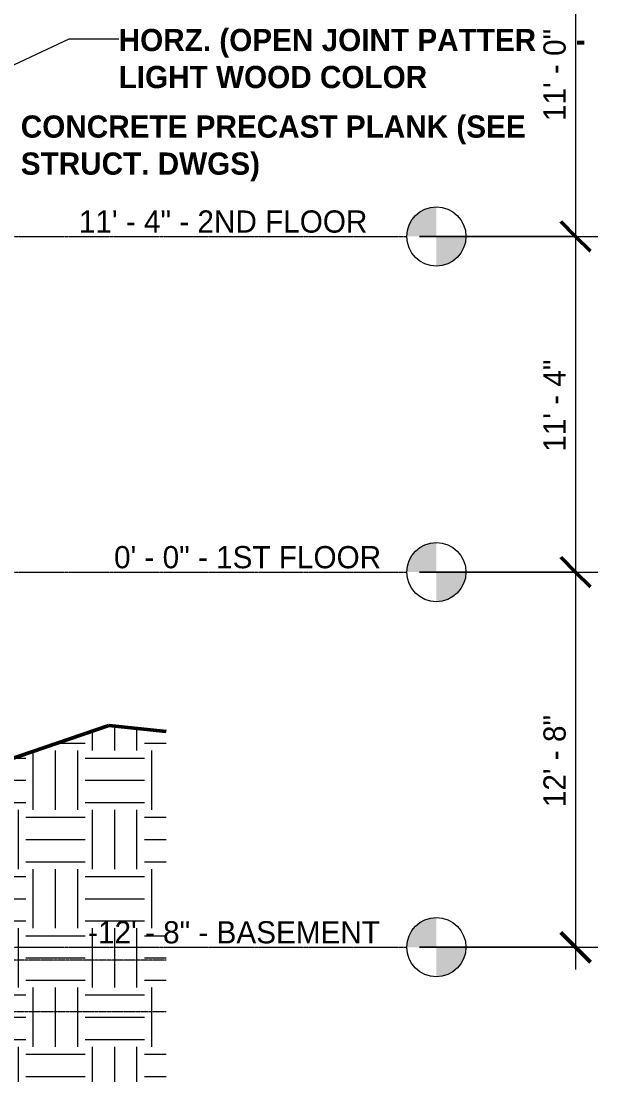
# Model space of a CAD drawing. Header units: inches. Extents: x -4168 to 1483, y -300 to 637.
# Drawn here: x 1249.3 to 1483, y -206.5 to 223.2 of the extents above; entities that cross this region are included whole.
import ezdxf

# ---------------------------------------------------------------- set-up
doc = ezdxf.new("R2010")
doc.units = ezdxf.units.IN
doc.header["$MEASUREMENT"] = 0
doc.linetypes.add('Aligning Line 1_8_', pattern=[0.25, 0.125, -0.125])
doc.linetypes.add('Grid Line 1_2_', pattern=[0.875, 0.5, -0.125, 0.125, -0.125])
for name, color, linetype, lineweight in [('0-5', 170, 'Continuous', 5), ('A-ANNO-DIMS', 211, 'Continuous', 9), ('A-ANNO-DIMS-96', 211, 'Continuous', 9), ('A-FLOR-LEVL', 51, 'Continuous', 9), ('A-FLOR-LEVL-1', 51, 'Grid Line 1_2_', 9), ('C-TOPO', 7, 'Continuous', 9), ('C-TOPO-1', 55, 'Continuous', 9), ('C-TOPO-2', 7, 'Continuous', 50), ('G-ANNO-SYMB', 111, 'Aligning Line 1_8_', 9), ('G-ANNO-TEXT', 231, 'Continuous', 9)]:
    doc.layers.add(name, color=color, linetype=linetype, lineweight=lineweight)
doc.styles.add('Century Gothic', font='ufonts.com_century-gothic.ttf', dxfattribs={"height": 9})
doc.styles.add('Century Gothic_B', font='GOTHICB.TTF', dxfattribs={"height": 9})
doc.dimstyles.new('OD__1_8__Tol__', dxfattribs={"dimscale": 12, "dimtxt": 9.397514, "dimasz": 1, "dimexe": 0.75, "dimexo": 0.5, "dimgap": 0.125, "dimtad": 1, "dimdec": 3, "dimrnd": 0.125, "dimzin": 3, "dimdsep": 46, "dimlunit": 4, "dimtxsty": 'Century Gothic', "dimblk1": 'OBLIQUE', "dimblk2": 'OBLIQUE', "dimsah": 1, "dimcen": 0.09, "dimdle": 0.75, "dimazin": 0, "dimtfac": 1, "dimtdec": 4, "dimtix": 1, "dimtmove": 0, "dimatfit": 3, "dimfxl": 1, "dimtvp": 1, "dimtfill": 1, "dimfrac": 2, "dimtolj": 1, "dimtzin": 0, "dimarcsym": 2})

# ---------------------------------------------------------------- blocks, each defined once
blk = doc.blocks.new('CTR  - Topography_rvt-2-BUILDING SECTION - EAST_WEST AT RAMP - LOOKING SOUTH')
at = {"layer": 'C-TOPO'}
h = blk.add_hatch(dxfattribs=at)
h.set_pattern_fill('FP_29', color=256, style=0, pattern_type=2)
h.set_pattern_definition([(0, (-10964.796, 146.633), (24, 24), [24, -24]), (0, (-10964.796, 155.633), (24, 24), [24, -24]), (0, (-10964.796, 164.633), (24, 24), [24, -24]), (90, (-10961.796, 167.633), (-24, 24), [24, -24]), (90, (-10952.796, 167.633), (-24, 24), [24, -24]), (90, (-10943.796, 167.633), (-24, 24), [24, -24])])
h.paths.add_polyline_path([(-9881.86, -206.53), (-9756.48, -206.53), (-9756.48, -64.62), (-9779.8, -62.21), (-9842.41, -83.62), (-9881.86, -80.2), (-9889.19, -69.9), (-9889.19, -158), (-9883.19, -158), (-9883.19, -170), (-9895.19, -170), (-9895.19, -206.53), (-9883.19, -206.53)], flags=0)
at = {"layer": 'C-TOPO-1'}
for p in [(-9842.41, -83.62), (-9756.48, -64.62)]:
    blk.add_line(p, (-9779.8, -62.21), dxfattribs=at)
at = {"layer": 'C-TOPO-2'}
for p, q in [((-9842.41, -83.62), (-9779.8, -62.21)), ((-9779.8, -62.21), (-9756.48, -64.62))]:
    blk.add_line(p, q, dxfattribs=at)
blk = doc.blocks.new('Level - Level Head - Circle-50818-BUILDING SECTION - EAST_WEST AT RAMP - LOOKING SOUTH')
at = {"layer": 'A-FLOR-LEVL'}
h = blk.add_hatch(color=256, dxfattribs=at)
edge = h.paths.add_edge_path(flags=0)
edge.add_line((-9647.01, 0), (-9659.01, 0))
edge.add_arc((-9647.01, 0), 12, 90, 180, ccw=False)
edge.add_line((-9647.01, 12), (-9647.01, 0))
h = blk.add_hatch(color=256, dxfattribs=at)
edge = h.paths.add_edge_path(flags=0)
edge.add_line((-9647.01, -12), (-9647.01, 0))
edge.add_line((-9647.01, 0), (-9635.01, 0))
edge.add_arc((-9647.01, 0), 12, 270, 360, ccw=False)
blk.add_circle((-9647.01, 0), 12, dxfattribs=at)
blk = doc.blocks.new('DIMBLOCK6-BUILDING SECTION - EAST_WEST AT RAMP - LOOKING SOUTH')
at = {"layer": 'A-ANNO-DIMS-96', "lineweight": 50}
for p, q in [((1473.98, 268), (1467.98, 274)), ((1473.98, 268), (1479.98, 262)), ((1473.98, 136), (1467.98, 142)), ((1473.98, 136), (1479.98, 130))]:
    blk.add_line(p, q, dxfattribs=at)
at = {"layer": 'A-ANNO-DIMS-96'}
for p, q in [((1410.79, 268), (1482.98, 268)), ((1473.98, 268), (1410.79, 268)), ((1473.98, 268), (1473.98, 136)), ((1410.79, 136), (1482.98, 136)), ((1473.98, 136), (1410.79, 136))]:
    blk.add_line(p, q, dxfattribs=at)
at = {"layer": 'A-ANNO-DIMS-96', "color": 0, "insert": (1460.95, 182.76), "char_height": 9, "width": 46.1821, "attachment_point": 1, "rotation": 90, "line_spacing_factor": 0.984502, "style": 'Century Gothic', "bg_fill": 3, "box_fill_scale": 1.25, "bg_fill_color": 256, "bg_fill_true_color": 13158600, "bg_fill_transparency": 0}
blk.add_mtext('11\' - 0"', dxfattribs=at)
blk = doc.blocks.new('_Oblique')
at = {"color": 0, "linetype": 'ByBlock', "lineweight": -2}
blk.add_line((-0.5, -0.5), (0.5, 0.5), dxfattribs=at)
blk = doc.blocks.new('DIMBLOCK7-BUILDING SECTION - EAST_WEST AT RAMP - LOOKING SOUTH')
at = {"layer": 'A-ANNO-DIMS-96', "lineweight": 50}
for p, q in [((1473.98, 136), (1467.98, 142)), ((1473.98, 136), (1479.98, 130)), ((1473.98, 0), (1467.98, 6)), ((1473.98, 0), (1479.98, -6))]:
    blk.add_line(p, q, dxfattribs=at)
at = {"layer": 'A-ANNO-DIMS-96'}
for p, q in [((1410.79, 136), (1482.98, 136)), ((1473.98, 136), (1410.79, 136)), ((1473.98, 136), (1473.98, 0)), ((1410.79, 0), (1482.98, 0)), ((1473.98, 0), (1410.79, 0))]:
    blk.add_line(p, q, dxfattribs=at)
at = {"layer": 'A-ANNO-DIMS-96', "color": 0, "insert": (1460.95, 48.76), "char_height": 9, "width": 46.1821, "attachment_point": 1, "rotation": 90, "line_spacing_factor": 0.984502, "style": 'Century Gothic', "bg_fill": 3, "box_fill_scale": 1.25, "bg_fill_color": 256, "bg_fill_true_color": 13158600, "bg_fill_transparency": 0}
blk.add_mtext('11\' - 4"', dxfattribs=at)
blk = doc.blocks.new('DIMBLOCK8-BUILDING SECTION - EAST_WEST AT RAMP - LOOKING SOUTH')
at = {"layer": 'A-ANNO-DIMS-96', "lineweight": 50}
for p, q in [((1473.98, 0), (1467.98, 6)), ((1473.98, 0), (1479.98, -6)), ((1473.98, -152), (1467.98, -146)), ((1473.98, -152), (1479.98, -158))]:
    blk.add_line(p, q, dxfattribs=at)
at = {"layer": 'A-ANNO-DIMS-96'}
for p, q in [((1410.79, 0), (1482.98, 0)), ((1473.98, 0), (1410.79, 0)), ((1473.98, 0), (1473.98, -161)), ((1410.79, -152), (1482.98, -152)), ((1473.98, -152), (1410.79, -152))]:
    blk.add_line(p, q, dxfattribs=at)
at = {"layer": 'A-ANNO-DIMS-96', "color": 0, "insert": (1460.95, -95.24), "char_height": 9, "width": 46.1821, "attachment_point": 1, "rotation": 90, "line_spacing_factor": 0.984502, "style": 'Century Gothic', "bg_fill": 3, "box_fill_scale": 1.25, "bg_fill_color": 256, "bg_fill_true_color": 13158600, "bg_fill_transparency": 0}
blk.add_mtext('12\' - 8"', dxfattribs=at)

msp = doc.modelspace()

# ---------------------------------------------------------------- linework, layer by layer
at = {"layer": 'A-FLOR-LEVL-1'}
for p, q in [((-1138.4549, 136), (1405.5613, 136)), ((-1138.4549, 0), (1405.5613, 0)), ((-1138.4549, -152), (1405.5613, -152))]:
    msp.add_line(p, q, dxfattribs=at)
at = {"layer": 'G-ANNO-SYMB'}
for p, q in [((1308.0882, -157.3105), (-1215.5758, -157.3105)), ((1308.0882, -178.2392), (-1215.5758, -178.2392))]:
    msp.add_line(p, q, dxfattribs=at)
at = {"layer": 'G-ANNO-TEXT'}
for p, q in [((1138.5996, 154.7023), (1268.6903, 216.0978)), ((1268.6903, 216.0978), (1288.8245, 216.0978))]:
    msp.add_line(p, q, dxfattribs=at)

# ---------------------------------------------------------------- block references
at = {"layer": '0-5'}
msp.add_blockref('CTR  - Topography_rvt-2-BUILDING SECTION - EAST_WEST AT RAMP - LOOKING SOUTH', (11064.5668, 0), dxfattribs=at)
at = {"layer": 'A-FLOR-LEVL'}
for p in [(11064.5668, 136), (11064.5668, 0), (11064.5668, -152)]:
    msp.add_blockref('Level - Level Head - Circle-50818-BUILDING SECTION - EAST_WEST AT RAMP - LOOKING SOUTH', p, dxfattribs=at)

# ---------------------------------------------------------------- texts
at = {"layer": 'A-FLOR-LEVL', "char_height": 9, "attachment_point": 1, "style": 'Century Gothic'}
for s, insert, width in [('11\' - 4" - 2ND FLOOR', (1272.6993, 146.5508), 147.258), ('0\' - 0" - 1ST FLOOR', (1286.9481, 10.5508), 129.987), ('-12\' - 8" - BASEMENT', (1276.441, -141.4492), 142.713)]:
    msp.add_mtext(s, dxfattribs=dict(at, insert=insert, width=width))
at = {"layer": 'G-ANNO-TEXT', "char_height": 9, "attachment_point": 1, "style": 'Century Gothic_B'}
for s, insert, width in [('HORZ. (OPEN JOINT PATTERN) -', (1288.8245, 220.1049), 225.432), ('LIGHT WOOD COLOR', (1288.8245, 205.1049), 154.227), ('CONCRETE PRECAST PLANK (SEE', (1249.1495, 185.027), 236.037), ('STRUCT. DWGS)', (1249.1495, 170.027), 112.413)]:
    msp.add_mtext(s, dxfattribs=dict(at, insert=insert, width=width))

# ---------------------------------------------------------------- next in the draw order: dimensions: what is measured, and where the dimension line sits
at = {"layer": 'A-ANNO-DIMS'}
dim = msp.add_linear_dim(base=(1473.981, 136), p1=(1404.7885, 268), p2=(1404.7885, 136), angle=90, dimstyle='OD__1_8__Tol__', override={"dimpost": '<>', "dimfxl": 132}, dxfattribs=at)
dim.commit()
dim.dimension.update_dxf_attribs({"geometry": 'DIMBLOCK6-BUILDING SECTION - EAST_WEST AT RAMP - LOOKING SOUTH', "text_midpoint": (1467.7547, 202)})

# ---------------------------------------------------------------- next in the draw order: dimensions: what is measured, and where the dimension line sits
dim = msp.add_linear_dim(base=(1473.981, 0), p1=(1404.7885, 136), p2=(1404.7885, 0), angle=90, dimstyle='OD__1_8__Tol__', override={"dimpost": '<>', "dimfxl": 136}, dxfattribs=at)
dim.commit()
dim.dimension.update_dxf_attribs({"geometry": 'DIMBLOCK7-BUILDING SECTION - EAST_WEST AT RAMP - LOOKING SOUTH', "text_midpoint": (1467.8679, 68)})

# ---------------------------------------------------------------- next in the draw order: dimensions: what is measured, and where the dimension line sits
dim = msp.add_linear_dim(base=(1473.981, -152), p1=(1404.7885, 0), p2=(1404.7885, -152), angle=90, dimstyle='OD__1_8__Tol__', override={"dimpost": '<>', "dimfxl": 152}, dxfattribs=at)
dim.commit()
dim.dimension.update_dxf_attribs({"geometry": 'DIMBLOCK8-BUILDING SECTION - EAST_WEST AT RAMP - LOOKING SOUTH', "text_midpoint": (1467.7547, -76)})

doc.saveas('drawing.dxf')
